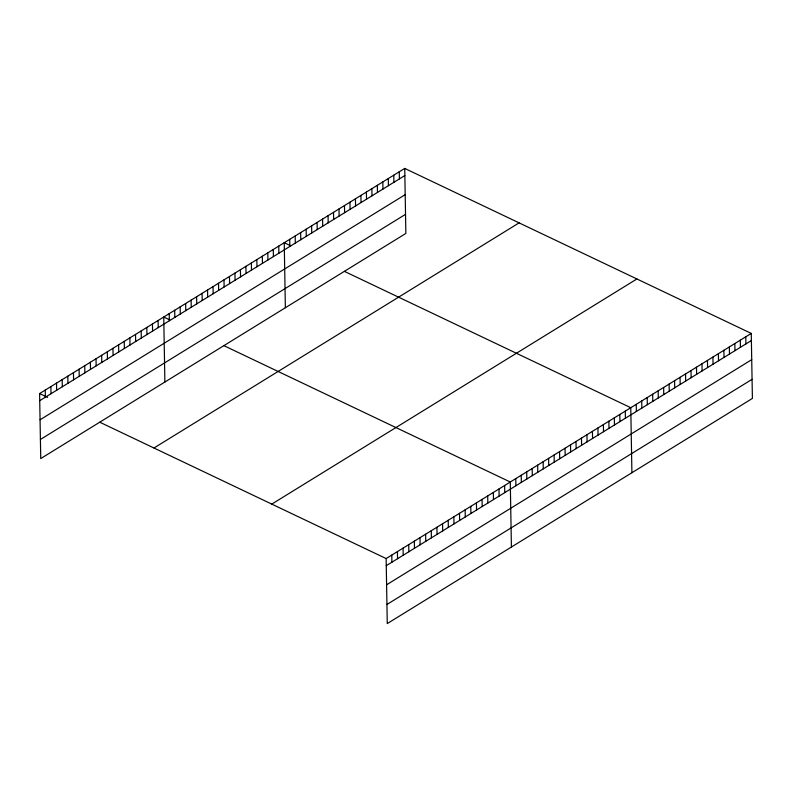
<?xml version="1.0" encoding="UTF-8"?>
<svg xmlns="http://www.w3.org/2000/svg" width="792" height="792" viewBox="0 0 792 792"><rect width="100%" height="100%" fill="white"/><g stroke="black" fill="none" stroke-linecap="round" stroke-linejoin="round"><path stroke-width="1.19" d="M404.732 168.419L405.86 233.442L40.738 458.578L39.6 393.565L404.732 168.419L751.262 333.422L752.4 398.435L387.268 623.581L386.14 558.558L751.262 333.422M39.729 400.683L404.851 175.547M40.055 419.79L405.187 194.654M40.402 439.471L405.534 214.335M153.955 448.015L519.087 222.869M271.775 504.108L636.907 278.972M386.258 565.686L751.39 340.54M386.595 584.793L751.727 359.647M386.942 604.474L752.063 379.328M290.258 245.579L284.239 242.718L285.368 307.732M344.421 271.379L630.769 407.712L631.907 472.735M169.765 319.879L163.746 317.018L164.875 382.031M223.928 345.668L510.276 482.011L511.414 547.034M39.6 393.565L47.629 397.386M99.792 422.215L386.14 558.558M745.787 336.798L745.916 343.916M740.312 340.174L740.431 347.302M734.837 343.55L734.956 350.678M729.353 346.926L729.481 354.054M723.878 350.302L724.007 357.43M718.403 353.687L718.532 360.805M712.929 357.063L713.048 364.181M707.454 360.439L707.573 367.557M701.969 363.815L702.098 370.933M696.495 367.191L696.623 374.319M691.02 370.567L691.139 377.695M685.545 373.943L685.664 381.071M680.061 377.319L680.189 384.447M674.586 380.704L674.715 387.823M669.111 384.08L669.24 391.198M663.637 387.456L663.755 394.574M658.162 390.832L658.281 397.95M652.677 394.208L652.806 401.336M647.203 397.584L647.331 404.712M641.728 400.96L641.847 408.088M636.253 404.336L636.372 411.464M625.294 411.097L625.423 418.216M619.819 414.473L619.948 421.591M614.344 417.849L614.463 424.967M608.87 421.225L608.989 428.353M603.385 424.601L603.514 431.729M597.911 427.977L598.039 435.105M592.436 431.353L592.555 438.481M586.961 434.729L587.08 441.857M581.476 438.115L581.605 445.233M576.002 441.49L576.13 448.609M570.527 444.866L570.656 451.985M565.052 448.242L565.171 455.36M559.568 451.618L559.697 458.746M554.093 454.994L554.222 462.122M548.618 458.37L548.747 465.498M543.144 461.746L543.263 468.874M537.669 465.132L537.788 472.25M532.184 468.508L532.313 475.626M526.71 471.883L526.838 479.002M521.235 475.259L521.354 482.377M515.76 478.635L515.879 485.763M504.633 485.496L504.761 492.614M498.99 488.971L499.118 496.099M493.357 492.456L493.475 499.574M487.714 495.931L487.832 503.059M482.071 499.405L482.189 506.533M476.428 502.89L476.546 510.008M470.785 506.365L470.903 513.493M465.142 509.85L465.26 516.968M459.499 513.325L459.617 520.453M453.856 516.81L453.974 523.928M448.213 520.285L448.331 527.413M442.57 523.769L442.688 530.888M436.927 527.244L437.045 534.372M431.284 530.729L431.402 537.847M425.641 534.204L425.759 541.332M419.998 537.689L420.116 544.807M414.355 541.164L414.473 548.282M408.712 544.639L408.83 551.767M399.247 171.795L399.376 178.923M403.069 548.123L403.187 555.241M393.772 175.18L393.901 182.299M397.426 551.598L397.544 558.726M388.298 178.556L388.427 185.675M391.783 555.083L391.901 562.201M382.823 181.932L382.942 189.05M377.348 185.308L377.467 192.426M371.864 188.684L371.993 195.812M366.389 192.06L366.518 199.188M360.914 195.436L361.033 202.564M355.44 198.812L355.558 205.94M349.955 202.198L350.084 209.316M344.48 205.573L344.609 212.692M339.006 208.949L339.134 216.067M333.531 212.325L333.65 219.443M328.056 215.701L328.175 222.829M322.572 219.077L322.7 226.205M317.097 222.453L317.226 229.581M311.622 225.829L311.741 232.957M306.148 229.205L306.266 236.333M300.663 232.591L300.792 239.709M295.188 235.966L295.317 243.085M289.714 239.342L289.832 246.46M278.754 246.094L278.883 253.222M273.28 249.47L273.408 256.598M267.805 252.846L267.934 259.974M262.33 256.222L262.449 263.35M256.856 259.608L256.974 266.726M251.371 262.984L251.5 270.102M245.896 266.36L246.025 273.478M240.421 269.735L240.54 276.853M234.947 273.111L235.066 280.239M229.462 276.487L229.591 283.615M223.988 279.863L224.116 286.991M218.513 283.239L218.641 290.367M213.038 286.625L213.157 293.743M207.563 290.001L207.682 297.119M202.079 293.377L202.208 300.495M196.604 296.752L196.733 303.871M191.129 300.128L191.248 307.256M185.655 303.504L185.774 310.632M180.17 306.88L180.299 314.008M174.695 310.256L174.824 317.384M169.221 313.642L169.349 320.76M158.103 320.493L158.222 327.621M152.46 323.978L152.579 331.096M146.817 327.452L146.936 334.58M141.174 330.927L141.293 338.055M135.531 334.412L135.65 341.53M129.888 337.887L130.007 345.015M124.245 341.372L124.364 348.49M118.602 344.847L118.721 351.975M112.959 348.332L113.078 355.45M107.316 351.806L107.435 358.934M101.673 355.291L101.792 362.409M96.03 358.766L96.149 365.894M90.387 362.251L90.506 369.369M84.744 365.726L84.863 372.854M79.101 369.211L79.22 376.329M73.458 372.685L73.577 379.813M67.815 376.16L67.944 383.288M62.172 379.645L62.301 386.763M56.529 383.12L56.658 390.248M50.886 386.605L51.015 393.723M45.243 390.08L45.372 397.208"/></g></svg>
